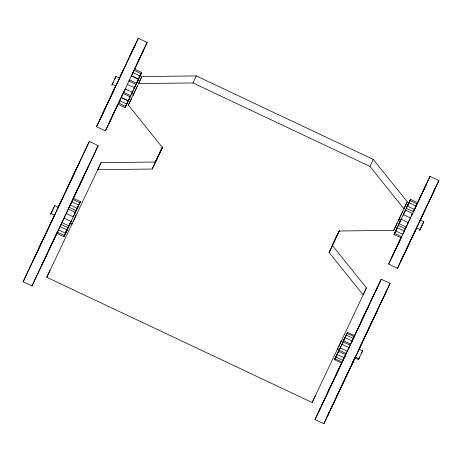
<?xml version="1.0" encoding="UTF-8"?>
<svg xmlns="http://www.w3.org/2000/svg" width="462" height="462" viewBox="0 0 462 462"><rect width="100%" height="100%" fill="white"/><g stroke="black" fill="none" stroke-linecap="round" stroke-linejoin="round"><path stroke-width="0.69" d="M120.542 98.995L105.417 130.896L96.57 126.721L105.272 108.183M138.45 60.99L147.153 42.452L138.305 38.282L129.603 56.814M105.417 130.896L114.12 112.358M57.496 208.945L58.287 207.247L54.747 205.578L50.612 214.351L52.414 210.545M118.711 79.81L119.508 78.118L115.968 76.444L111.827 85.216L113.103 82.525M46.841 254.614L31.97 285.978L23.1 281.791L44.635 235.967M54.291 215.719L54.152 216.02L55.428 213.328M115.506 86.585L115.367 86.885L115.783 86.013L112.249 84.344M71.881 201.38L73.348 198.267L80.423 201.605L76.969 208.945L78.748 205.105L71.702 201.778L68.058 209.505M67.637 187.22L89.316 141.464L98.187 145.651L69.075 207.536M141.291 54.938L143.786 49.59L131.387 75.912L138.461 79.25L128.257 100.774L121.223 97.453L125.15 89.12M70.212 223.233L70.074 223.533L71.35 220.842M74.215 214.761L73.418 216.459M125.641 106.352L130.723 95.646L123.649 92.308M131.427 94.098L131.289 94.398L133.096 90.592M132.831 91.187L132.294 92.336L125.219 88.993M135.095 86.29L138.421 79.233M135.291 85.926L135.43 85.632L134.638 87.324M75.843 215.898L75.982 215.598L73.117 221.673M133.2 94.935L133.062 95.236L137.197 86.463L137.058 86.764M341.222 341.118L341.36 340.817L338.496 346.898M398.44 220.455L402.581 211.688M336.613 355.463L337.046 354.527L334.592 359.736L341.678 363.074M340.794 346.616L345.045 337.635L352.119 340.973L344.184 357.796L337.104 354.458L340.269 347.736M340.76 346.702L340.228 347.851L347.303 351.189M345.01 337.618L342.336 343.347M394.577 233.258L397.476 227.119L393.999 234.448L401.08 237.786L401.651 236.596L394.577 233.258L394.005 234.448L396.09 230.024M400.346 220.992L400.207 221.292L401.484 218.601M404.21 212.82L404.348 212.52L403.551 214.218M408.189 204.395L407.207 206.497L410.556 199.365L417.636 202.708L415.869 206.456M338.941 391.603L354.903 357.992L323.891 423.718L315.015 419.536L324.26 399.832M320.362 408.148L318.358 412.456L320.432 408.177M375.912 290.61L377.916 286.296L375.843 290.575M359.332 348.539L390.101 283.397L381.231 279.21L351.582 342.105M410.268 241.372L397.516 268.272L388.652 264.091L401.299 237.237M393.139 254.562L391.978 257.086L426.726 183.408L420.068 197.649M407.426 224.33L407.282 224.63L407.703 223.758M411.284 216.158L411.423 215.858M329.21 412.323L327.229 416.643L329.279 412.352M384.754 294.779L386.74 290.459L381.052 302.408M419.473 221.731L438.883 180.567L428.915 201.819M354.914 357.934L358.454 359.609L362.589 350.837L359.049 349.168L358.258 350.86M362.589 350.837L361.324 353.534M420.125 220.334L420.27 220.033L423.81 221.702L421.471 226.669M102.431 114.235L99.936 119.589L102.131 114.998M132.444 50.762L134.939 45.415L132.744 50M111.278 118.411L108.784 123.758L110.978 119.173M53.315 217.764L51.501 221.633L52.454 219.635M114.108 89.524L112.653 92.643L113.254 91.389M120.767 75.473L122.222 72.355L121.621 73.614M44.369 259.471L31.97 285.978M70.126 223.354L65.535 233.189L58.46 229.851L62.081 222.176M128.257 100.774L129.741 97.649L125.658 106.364L118.578 103.026L121.344 97.176M66.158 231.808L69.97 223.804L69.179 225.375M68.284 209.049L75.358 212.387L74.313 214.593L75.312 212.364M65.506 233.177L67.042 229.909L60.002 226.588M67.983 209.684L61.896 222.586L68.971 225.93L69.97 223.804M72.788 199.468L79.862 202.806L80.417 201.605L74.278 214.582M78.783 205.116L77.246 208.385L70.166 205.047M136.983 82.38L141.066 73.666M139.998 75.987L141.083 73.672L134.003 70.334L132.923 72.644L139.998 75.987L136.954 82.363M344.45 357.213L345.351 355.301L342.123 362.144L335.042 358.807L339.091 350.173M335.042 358.807L338.554 351.316L345.657 354.672M350.646 344.098L343.572 340.76L347.089 333.275L354.169 336.619L351.53 342.227M397.176 227.668L395.639 230.936L402.748 234.286L406.41 226.524M400.144 221.471L396.367 229.418L403.384 214.605L410.47 217.948L406.185 227.027L399.104 223.689L400.144 221.471L399.058 223.666M406.329 208.356L409.014 202.668L416.089 206.006L413.409 211.694L406.329 208.356L403.083 215.217M321.587 405.492L329.787 388.08M344.346 357.386L315.044 419.548M412.006 214.57L411.486 215.679L412.029 214.535M333.108 404.007L323.891 423.718M330.428 409.667L338.634 392.255M404.262 253.881L402.269 258.131L420.027 220.576M414.443 232.398L413.496 234.39L415.303 230.532L397.516 268.272M421.101 218.307L422.903 214.455L421.956 216.441M432.137 194.958L435.585 187.589L415.534 230.22M423.804 221.702L419.669 230.474L421.459 226.663M52.945 209.384L54.747 205.578M32.432 262.185L54.32 215.431M58.079 207.444L80.007 161.076M43.532 238.756L89.316 141.464M115.385 86.694L102.934 113.126M117.169 83.079L113.993 89.819M119.288 78.425L123.181 70.178M119.762 77.61L102.431 114.414M113.681 90.488L96.57 126.721M117.082 83.408L131.941 51.877M44.658 258.853L56.814 233.073M41.274 266.36L58.518 229.706M73.21 198.504L88.854 165.252M52.379 242.931L77.934 188.767M111.781 117.302L117.943 104.204M112.543 115.87L131.387 75.912M134.378 69.473L140.021 57.479M131.341 76.109L140.789 56.046M67.244 229.498L63.86 236.683L67.267 229.51L63.86 236.683L56.786 233.345M68.971 225.93L78.043 206.63M125.081 107.554L127.674 102.09L125.087 107.554L118.006 104.216M141.638 72.476L139.062 77.945L141.632 72.47L134.558 69.133M366.453 287.89L363.144 294.906L329.117 252.518L332.421 245.495L366.453 287.89L312.133 402.517L46.754 277.298L50.058 270.276M162.306 147.667L155.503 162.012L101.068 162.664L97.765 169.687L152.2 169.034L162.405 147.511L128.378 105.122L131.682 98.1M141.88 76.576L138.577 83.599L193.012 82.946L369.929 166.43L403.955 208.818L407.265 201.802L373.232 159.407L196.315 75.924L141.88 76.576L128.378 105.122M155.255 162.341L162.272 147.436M152.2 169.034L162.503 146.985L155.07 162.589M193.012 82.946L196.315 75.924M332.357 245.478L339.42 230.463M369.929 166.43L373.232 159.407M312.133 402.517L315.436 395.495M339.322 230.994L393.757 230.342L397.06 223.319M334.598 359.736L338.548 351.316M348.458 348.723L349.006 347.586L341.932 344.242L339.12 350.184L346.194 353.522M404.244 212.676L405.451 210.123L412.572 213.484M408.466 203.788L410.556 199.365L407.08 206.693L408.177 204.389M327.731 392.423L341.58 363.028M348.417 348.804L349.411 346.685M354.516 335.816L381.231 279.21M354.019 336.908L354.602 335.683L347.522 332.34L343.537 340.742M368.543 306.335L335.447 376.501M396.598 247.147L401.311 237.145M411.411 215.725L412.017 214.443M417.4 203.344L430.035 176.392L413.167 212.197M336.579 396.598L350.722 366.568M351.322 365.292L352.529 362.745M352.829 362.104L354.932 357.646M359.141 348.729L361.244 344.271M361.544 343.63L362.751 341.083M363.351 339.807L369.669 326.426M356.375 354.874L380.752 303.043M377.39 310.51L330.549 409.725M420.258 219.9L426.131 207.467M405.445 251.322L409.863 241.944M410.158 241.32L416.106 228.829M114.692 79.135L115.968 76.444M58.299 207.195L74.584 172.892M131.179 53.303L138.305 38.282M37.855 250.375L60.938 201.634L59.985 203.627M106.832 104.874L114.536 88.623M120.339 76.38L132.444 50.589M44.802 236.047L23.123 281.803M119.329 78.459L120.882 75.179M76.484 191.395L98.187 145.651M141.291 54.764L147.153 42.452M44.814 258.922L56.878 233.073M68.878 207.761L83.431 177.067M115.679 109.049L118.122 103.886M46.754 277.298L101.068 162.664M332.299 245.42L339.189 230.919M329.117 252.518L339.535 230.498M393.757 230.342L407.265 201.802M408.887 202.864L404.446 212.353M360.822 322.251L374.567 293.208M341.707 362.936L321.702 405.549M401.426 237.197L388.652 264.091M370.276 325.15L390.101 283.397M355.717 356.248L356.19 355.249M416.129 228.805L417.405 226.114M359.731 356.918L358.454 359.609M411.521 215.696L412.046 214.587M355.059 357.64L355.33 357.062L358.87 358.731M119.363 78.413L119.508 78.113M56.791 233.35L57.363 232.155L64.437 235.493M133.928 88.86L134.477 87.716L127.397 84.379M71.841 224.365L72.257 223.493L70.49 222.655M398.44 220.455L398.585 220.16M337.22 349.59L337.641 348.712L339.408 349.549M341.383 345.385L341.932 344.242M338.993 350.421L339.131 350.127M430.035 176.392L438.9 180.573M410.002 200.566L417.076 203.904M131.439 75.774L138.519 79.112M407.38 206.144L414.454 209.482M136.579 83.252L129.499 79.914L128.956 81.058L136.03 84.396M401.207 219.225L408.287 222.569M131.71 93.526L133.478 94.358M398.856 219.583L400.623 220.414M416.551 227.928L420.085 229.602M123.111 93.457L130.186 96.795M398.256 225.473L405.33 228.811M397.216 227.685L404.29 231.023M121.148 97.586L128.222 100.93M119.675 100.716L126.75 104.06M346.246 335.083L353.32 338.421M69.121 207.253L76.195 210.597M343.023 341.903L350.104 345.241M66.176 213.508L73.256 216.845M63.993 218.128L71.079 221.465M51.028 213.473L54.568 215.142M61.001 224.463L68.076 227.801M335.897 357.005L342.977 360.343M352.575 362.878L352.258 363.559L353.211 361.567L352.575 362.878M401.986 258.737L400.814 261.249L402.021 258.755"/></g></svg>
